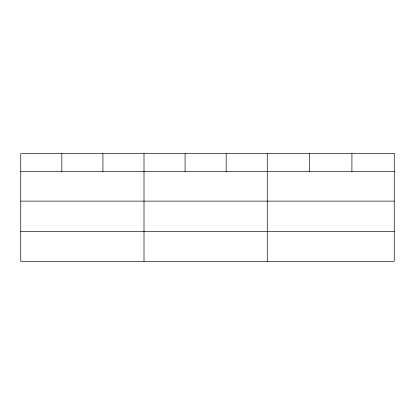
<?xml version="1.0" encoding="UTF-8"?>
<svg xmlns="http://www.w3.org/2000/svg" width="415" height="415" viewBox="0 0 415 415"><rect width="100%" height="100%" fill="white"/><g stroke="black" fill="none" stroke-linecap="round" stroke-linejoin="round"><path stroke-width="0.62" d="M20.75 171.457L394.25 171.457M20.75 201.119L394.25 201.119M20.75 231.674L394.25 231.674M351.92 153.669L351.92 171.457M309.59 153.669L309.59 171.457M267.26 153.669L267.26 261.331M226.175 153.669L226.175 171.457M185.09 153.669L185.09 171.457M144.005 153.669L144.005 261.331M102.92 153.669L102.92 171.457M61.835 153.669L61.835 171.457M394.25 153.669L20.75 153.669L20.75 261.331L394.25 261.331L394.25 153.669"/></g></svg>
